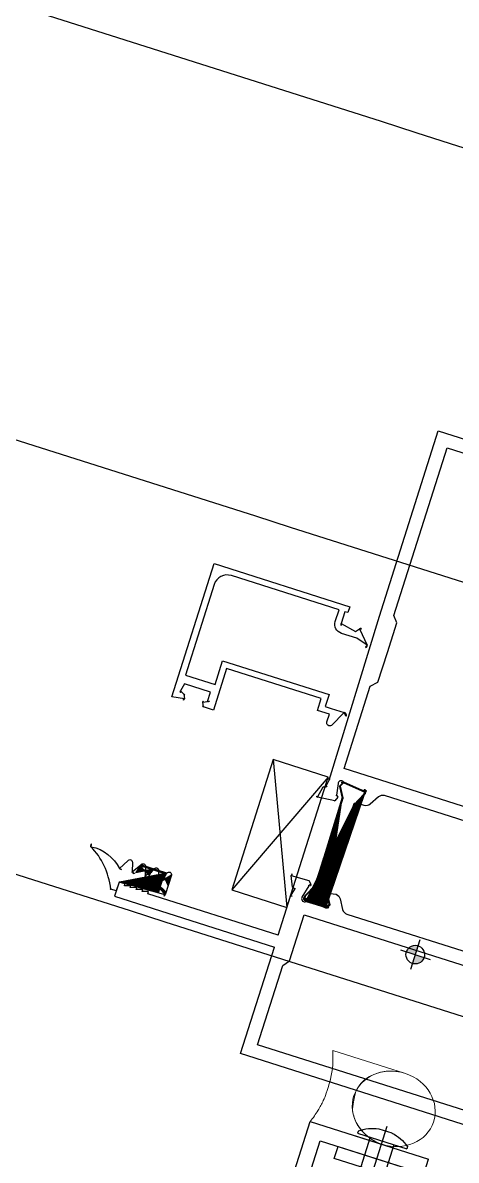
# Model space of a CAD drawing. Header units: inches. Extents: x 0 to 1813292486, y 0 to 3473589894.
# Drawn here: x 600435547.9 to 600435617.7, y 3473226001.3 to 3473226184.4 of the extents above; entities that cross this region are included whole.
import ezdxf

# ---------------------------------------------------------------- set-up
doc = ezdxf.new("R2010")
doc.units = ezdxf.units.IN
doc.header["$LTSCALE"] = 1000
doc.header["$MEASUREMENT"] = 0
doc.linetypes.add('AX-MALL-WALL-P02-QT$0$CENTER', pattern=[2, 1.25, -0.25, 0.25, -0.25])
for name, color, linetype in [('A-Anno-Note', 241, 'Continuous'), ('AX-MALL-P02-200$0$A-Anno-Note', 241, 'Continuous'), ('AX-MALL-WALL-P02$0$A-Anno-Note', 241, 'Continuous'), ('AX-MALL-WALL-P02-QT$0$1', 1, 'Continuous'), ('AX-MALL-WALL-P02-QT$0$8', 8, 'Continuous'), ('AX-MALL-WALL-P02-QT$0$A-Anno-Note', 241, 'Continuous'), ('AX-MALL-WALL-P02-QT$0$A-Curt', 151, 'Continuous'), ('AX-MALL-WALL-P02-QT$0$A-Detl-Patt', 8, 'Continuous'), ('AX-MALL-WALL-P02-QT$0$A-Detl-Thin', 131, 'Continuous'), ('AX-MALL-WALL-P02-QT$0$AP', 3, 'Continuous'), ('AX-MALL-WALL-P02-QT$0$GASKET', 2, 'Continuous'), ('AX-MALL-WALL-P02-QT$0$STSF', 2, 'Continuous'), ('AX-MALL-WORD-P02$0$A-Spac-Iden', 231, 'Continuous')]:
    doc.layers.add(name, color=color, linetype=linetype)
doc.layers.add('AX-MALL-WALL-P02-QT$0$AM_SUPPR', color=6, linetype='Continuous', lineweight=30)

# ---------------------------------------------------------------- blocks, each defined once
blk = doc.blocks.new('AX-MALL-WORD-P02')
at = {"layer": 'AX-MALL-WORD-P02$0$A-Spac-Iden'}
blk.add_lwpolyline([(600249925.7203463, 3473137524.064565, 0.005338660415196332), (600250226.043616, 3473137280.765625, 0.001669357979828472), (600253059.350995, 3473135050.4765), (600255385.7399628, 3473141295.324082), (600251824.8050041, 3473142621.876842)], format="xyb", close=True, dxfattribs=at)
blk = doc.blocks.new('AX-MALL-WALL-P02-QT$0$tj')
at = {"layer": 'AX-MALL-WALL-P02-QT$0$A-Detl-Patt'}
h = blk.add_hatch(dxfattribs=at)
h.set_pattern_fill('STEEL', color=256, scale=100.0000000000001, angle=50.43183869082386)
h.set_pattern_definition([(75.00000000004839, (-14278.19445574284, 156289.8254051208), (-153.3407249234246, 41.08752340989569), []), (75.00000000004839, (-14317.88195610046, 156358.5661673546), (-153.3407249234246, 41.08752340989569), [])])
edge = h.paths.add_edge_path()
edge.add_line((88101.273016572, 47666.64152574539), (87883.93542659283, 47459.84604215622))
edge.add_line((87883.93542659283, 47459.84604215622), (91571.54751467705, 43584.64122533798))
edge.add_arc((262949.389629302, 558937.705083496), 543101.4133620498, 251.6057364187558, 260.0288666978238)
edge.add_arc((172180.8466627672, -2862.146247219684), 27099.9982179492, 64.7128659603706, 96.9316049602786, ccw=False)
edge.add_arc((262948.9730309481, 558936.3205539446), 543099.9677998082, 261.6155114784545, 271.7251478115656)
edge.add_line((279298.9759148359, 16082.51663446426), (279298.9759315252, 16382.65274763107))
edge.add_arc((262948.9742454757, 558936.3204835369), 542799.9676941936, 261.62020364125146, 271.7261014454634, ccw=False)
edge.add_arc((172180.8456921196, -2862.14609140989), 27400.00151046549, 64.80631838577902, 96.83815911678944)
edge.add_arc((262949.394896181, 558937.7037490648), 542801.4137571028, 251.6136389015772, 260.02417327084333, ccw=False)
edge.add_line((91737.26096642017, 43845.69257831573), (88101.273016572, 47666.64152574539))
blk = doc.blocks.new('AX-MALL-WALL-P02-QT$0$GB12618-90-4×10铆厚5')
at = {"color": 3, "linetype": 'Continuous'}
for p, q in [((-0.3828890285466002, 4.144999999999996), (2.842170943040401e-13, 4.144999999999996)), ((2.842170943040401e-13, 4.144999999999996), (-2.557953848736361e-13, -4.144999999999982)), ((1.13686837721616e-13, 2), (5.000000000000085, 2)), ((-1.699999999999875, 1.090000000000003), (-1.700000000000017, -1.090000000000003)), ((6.5, 0), (7.260859888279697, 1.439128983241929)), ((6.5, 0), (7.260859888279697, -1.439128983241929)), ((-5.684341886080801e-14, -2), (5.000000000000171, -2)), ((-0.3828890285466002, -4.144999999999996), (-2.557953848736361e-13, -4.144999999999982))]:
    blk.add_line(p, q, dxfattribs=at)
at = {"color": 1, "linetype": 'AX-MALL-WALL-P02-QT$0$CENTER', "ltscale": 2.357947691000002}
blk.add_line((-2.470786271884123, 0), (7.1549121964959, 0), dxfattribs=at)
at = {"color": 3, "linetype": 'Continuous'}
for centre, radius, start, end in [((5.007748688829707, 0), 6.8, 142.4423901337784, 170.5515263407792), ((6.200000000000017, 1.999999999999986), 1.2, 332.1348283377681, 179.9999999999992), ((5.007748688829707, 0), 6.8, 189.4484736592125, 217.5576098662215), ((6.200000000000017, -1.999999999999986), 1.2, 180.0000000000008, 27.865171662232)]:
    blk.add_arc(centre, radius, start, end, dxfattribs=at)
blk = doc.blocks.new('AX-MALL-WALL-P02-QT$0$jmhgfjrwtuh45trhg')
at = {"layer": 'AX-MALL-WALL-P02-QT$0$8'}
h = blk.add_hatch(dxfattribs=at)
h.set_pattern_fill('HONEY', color=256, scale=0.25, angle=540, style=0)
h.set_pattern_definition([(180, (174902.8055026438, 260502.9244215135), (-1.190625000000001, 0.6874074999999996), [0.7937499999999996, -1.587499999999999]), (60.00000000000007, (174902.8055026438, 260502.9244215135), (1.190624857751951, 0.6874077463808479), [0.7937499999999998, -1.5875]), (120.0000000000001, (174902.8055026438, 260502.9244215135), (-1.422480490101788e-07, 1.374815246380847), [-1.587499999999998, 0.793749999999999])])
edge = h.paths.add_edge_path()
edge.add_ellipse((-7.381093692034483, 0.0004881098866462708), major_axis=(-4.500512427303327, 0.0599604968055805), ratio=0.8888964256937906, start_angle=0, end_angle=360)
h = blk.add_hatch(dxfattribs=at)
h.set_pattern_fill('ANSI31', color=256, scale=0.25, angle=540, style=0)
h.set_pattern_definition([(135, (174877.8915891033, 260527.0201570056), (0.5612660075668218, 0.561266007566822), [])])
edge = h.paths.add_edge_path()
edge.add_line((-6.732046198099852, -3.999984314665198), (0.7606497555971146, -3.999992402270436))
edge.add_arc((10.89760908910801, 1.372666469379169e-08), 10.89760908902902, 185.1706430858447, 201.5339390828918, ccw=False)
edge.add_arc((10.89760909097776, 1.46875754336584e-08), 10.89760909097777, 179.9999983242518, 185.1706430899903, ccw=False)
edge.add_arc((10.8976090814998, -3.305050677582244e-10), 10.8976090814998, 172.405914544884, 179.999998245292, ccw=False)
edge.add_arc((10.89760910163166, 2.399151188825499e-08), 10.89760909824084, 166.2009138960958, 172.405914685627, ccw=False)
edge.add_arc((10.89760909118997, 3.20384341279123e-09), 10.89760909305875, 158.4660575048171, 166.2009137768617, ccw=False)
edge.add_line((0.7606499921530485, 3.999993024393916), (-6.732046198099852, 3.999993018805981))
edge.add_line((-6.732046198099852, 3.999993018805981), (-7.434310466051102, 4.000001827254891))
edge.add_arc((-7.346563589607311, -0.7724568381427241), 4.77326525842158, 45.113146065855574, 91.05332694051708, ccw=False)
edge.add_arc((-7.285040638659268, -0.471543983603409), 4.519802628022898, 23.880201270293526, 42.973244887725286, ccw=False)
edge.add_arc((-17.96341248835284, -2.937949023056029), 15.42173703289524, 12.393051035798976, 16.175277688883625, ccw=False)
edge.add_arc((-7.124157124383296, 0.06055414242018581), 4.234584301495465, -16.603288786277403, 4.215310169606482, ccw=False)
edge.add_arc((-6.202524996367059, -0.2415477178019161), 3.265159700863698, 311.88282864647357, 343.85568820323726, ccw=False)
edge.add_arc((-7.167425456053625, 0.5221782191043327), 4.482791074939454, 293.45411963007103, 314.5488009221328, ccw=False)
edge.add_arc((-7.359334706204196, 0.963068322986814), 4.963637149729599, 269.13356864662484, 293.4607319460402, ccw=False)
edge.add_line((-7.434392362833023, -4.000001301988959), (-6.732046198099852, -4.000001301988959))
at = {"layer": 'AX-MALL-WALL-P02-QT$0$1', "lineweight": 5}
blk.add_lwpolyline([(-6.732046198099852, -3.999984314665198), (0.7606497555971146, -3.999992402270436, -0.07151991883264351), (0.04434557817876339, -0.9821176063269377, -0.02256502262157294), (0, 3.334134817123413e-07, -0.03314757349092835), (0.09558088518679142, 1.440163372084498, -0.02708104081121189), (0.3145258761942387, 2.599275596439838, -0.03376249720545622), (0.7606499921530485, 3.999993024393916), (-6.732046198099852, 3.999993018805981), (-7.434310466051102, 4.000001827254891, -0.2031804997258816), (-3.978027198463678, 2.60941007360816, -0.08350238853102138), (-3.152160692960024, 1.358188005164266, -0.01650457541436716), (-2.901027917861938, 0.3718159478157759, -0.09108895525925141), (-3.066128842532635, -1.149450266733766, -0.1404200751386546), (-4.02267349883914, -2.672497186809778, -0.09230372069197638), (-5.383209191262722, -3.590240551158786, -0.1065477416812411), (-7.434392362833023, -4.000001301988959), (-6.732046198099852, -4.000001301988959)], format="xyb", dxfattribs=at)
blk.add_ellipse((-7.381093692034483, 0.0004881098866462708), major_axis=(-4.500512427301946, 0.05996049685588117), ratio=0.8888964256939306, dxfattribs=at)
blk = doc.blocks.new('AX-MALL-WALL-P02-QT$0$A$C063F76F4')
at = {"layer": 'AX-MALL-WALL-P02-QT$0$AP'}
blk.add_lwpolyline([(4, 54.99999996088445), (2, 54.99999996088445), (2, 38.50002197735012), (44.49999999813735, 38.50002197735012), (44.49999999813735, 40.50002197735012), (4, 40.50002197735012)], close=True, dxfattribs=at)
for points in [[(50.00000000186265, -14.98942399024963), (50.00000000186265, 43.00002203695476), (30.00000000186265, 43.00002203695476)], [(30.00000000186265, -14.98942399024963), (30.00000000186265, 43.00002203695476)], [(47.50000000186265, -14.98942399024963), (47.50000000186265, 40.50002203695476), (30.00000000186265, 40.50002203695476)]]:
    blk.add_lwpolyline(points, dxfattribs=at)
at = {"color": 1, "xscale": -1.5, "yscale": 1.5, "zscale": 1.5, "rotation": 180}
blk.add_blockref('AX-MALL-WALL-P02-QT$0$jmhgfjrwtuh45trhg', (48.85902501456439, 49.00001157261431), dxfattribs=at)
at = {"ltscale": 10, "rotation": 270}
blk.add_blockref('AX-MALL-WALL-P02-QT$0$GB12618-90-4×10铆厚5', (37.99999999813735, 43.50002197735012), dxfattribs=at)
blk = doc.blocks.new('AX-MALL-WALL-P02-QT$0$A$C0A607B9E')
at = {"linetype": 'Continuous'}
h = blk.add_hatch(dxfattribs=at)
h.set_pattern_fill('ANSI37', color=1)
h.set_pattern_definition([(45, (-14339043.63523581, -8955566.604721913), (-1.122532015133644, 1.122532015133644), []), (135, (-14339043.63523581, -8955566.604721913), (-1.122532015133644, -1.122532015133644), [])])
edge = h.paths.add_edge_path()
edge.add_arc((-0.9139503181124102, 1.200005680356738), 0.3000000007109677, 90.00000149136477, 158.929007380809)
edge.add_arc((-10.52524774848678, 4.903107314972528), 9.999999999843164, 296.68295386745126, 338.92900744899754, ccw=False)
edge.add_arc((-5.899999882837115, -4.299994455418107), 0.3000000008783908, 116.6829538936344, 276.6693296848372)
edge.add_arc((-6.910409859460344, 4.341132302995603), 8.999999999489495, 276.6693296640343, 314.4305404647798)
edge.add_arc((-0.3999999367800706, -2.299994305821036), 0.3000000002775039, 15.965287726026588, 134.4305406202942, ccw=False)
edge.add_line((-0.1115713827311993, -2.217477826401591), (0.3154286928474903, -3.710016246885061))
edge.add_arc((0.7000000978382417, -3.599994275853302), 0.3999999995578422, 195.9652875317322, 344.0347155208576)
edge.add_line((1.084571508690715, -3.710016226395965), (1.511571504175663, -2.217477781698108))
edge.add_arc((1.800000062481238, -2.299994244905033), 0.2999999999106872, 15.965287485570286, 164.0347154745168, ccw=False)
edge.add_line((2.088428616523743, -2.217477766796947), (2.515428692102432, -3.710016187280416))
edge.add_arc((2.900000097758064, -3.599994215050893), 0.4000000005265283, 195.9652876704863, 344.0347156596117)
edge.add_line((3.284571509808302, -3.710016164928675), (3.711571503430605, -2.217477722093463))
edge.add_arc((4.00000006173618, -2.299994185300388), 0.2999999999106869, 15.965287485570173, 164.0347154745168, ccw=False)
edge.add_line((4.288428615778685, -2.217477707192302), (4.715428693220019, -3.710016125813127))
edge.add_arc((5.100000098210771, -3.599994154781367), 0.3999999995578422, 195.9652875317322, 344.0347155208576)
edge.add_line((5.484571509063244, -3.71001610532403), (5.911571504548192, -2.217477662488818))
edge.add_arc((6.200000063120209, -2.29999412476442), 0.299999999910687, 15.96528767057572, 164.0347156595223, ccw=False)
edge.add_line((6.488428616896272, -2.217477645725012), (6.915428692474961, -3.710016066208482))
edge.add_arc((7.300000097895622, -3.599994094782827), 0.4000000000795124, 195.9652875690395, 360.0000015636518)
edge.add_line((7.700000097975135, -3.599994083866477), (7.700000008568168, -0.2999997902661562))
edge.add_arc((7.400000008754432, -0.2999997986480594), 0.2999999998137356, 1.600825587715661e-06, 90.00000160082558)
edge.add_line((7.400000000372529, 2.011656761169434e-07), (0, 0))
edge.add_line((0, 0), (-4.097819328308105e-08, 1.500005705282092))
edge.add_line((-4.097819328308105e-08, 1.500005705282092), (-0.9139503259211779, 1.500005681067705))
at = {"color": 1, "linetype": 'Continuous'}
blk.add_lwpolyline([(-0.9139503259211779, 1.500005681067705, 0.3101686492580818), (-1.193891020491719, 1.30786301009357, -0.1864497568041369), (-6.03471584059298, -4.031942946836352, 0.8389983335969544), (-5.865158159285784, -4.597964344546199, 0.1662717036753362), (-0.610013160854578, -2.085764415562153, -0.5684557283123705), (-0.1115713827311993, -2.217477826401591), (0.3154286928474903, -3.710016246885061, 0.754029116043224), (1.084571508690715, -3.710016226395965), (1.511571504175663, -2.217477781698108, -0.7540291160419995), (2.088428616523743, -2.217477766796947), (2.515428692102432, -3.710016187280416, 0.754029116043224), (3.284571509808302, -3.710016164928675), (3.711571503430605, -2.217477722093463, -0.7540291160419994), (4.288428615778685, -2.217477707192302), (4.715428693220019, -3.710016125813127, 0.754029116043224), (5.484571509063244, -3.71001610532403), (5.911571504548192, -2.217477662488818, -0.7540291160419995), (6.488428616896272, -2.217477645725012), (6.915428692474961, -3.710016066208482, 0.8695526997197187), (7.700000097975135, -3.599994083866477), (7.700000008568168, -0.2999997902661562, 0.414213562373095), (7.400000000372529, 2.011656761169434e-07), (0, 0), (-4.097819328308105e-08, 1.500005705282092)], format="xyb", close=True, dxfattribs=at)
blk = doc.blocks.new('AX-MALL-WALL-P02-QT$0$尺寸分格点')
at = {"ltscale": 10}
h = blk.add_hatch(color=1, dxfattribs=at)
h.dxf.hatch_style = 1
edge = h.paths.add_edge_path()
edge.add_line((0, -1.5), (-5.470445860503725e-37, 1.862645149230957e-09))
edge.add_line((0, 1.862645149230957e-09), (-1.5, 0))
edge.add_arc((0, 0), 1.5, 180, 270)
edge = h.paths.add_edge_path()
edge.add_line((0, 1.5), (5.470445846917725e-37, 1.862645149230957e-09))
edge.add_line((0, 1.862645149230957e-09), (1.5, 0))
edge.add_arc((0, 0), 1.5, 0, 90)
for p, q in [((0, -2.5), (0, 2.5)), ((-2.5, 0), (2.5, 0))]:
    blk.add_line(p, q)
blk.add_circle((0, 0), 1.5)
blk = doc.blocks.new('AX-MALL-WALL-P02-QT$0$定位点')
blk.add_blockref('AX-MALL-WALL-P02-QT$0$尺寸分格点', (0, 0))
blk = doc.blocks.new('AX-MALL-WALL-P02-QT$0$A$C40565891')
h = blk.add_hatch()
h.set_pattern_fill('NET', color=6, scale=0.5, angle=315)
h.set_pattern_definition([(225.0000000000001, (-8954763.885715963, -14331520.94940183), (-1.122532015133644, 1.122532015133643), []), (135.0000000000001, (-8954763.885715963, -14331520.94940183), (1.122532015133643, 1.122532015133644), [])])
edge = h.paths.add_edge_path()
edge.add_line((-2.873205080628395, -1), (-17.1267949193716, -1))
edge.add_arc((-17.12679491817267, -2.000000000321539), 1.000000000321539, 90.00000006869386, 120.0000000686844)
edge.add_line((-17.6267949193716, -1.133974596858025), (-19.29999999888241, -2.099999999627471))
edge.add_line((-19.29999999888241, -2.099999999627471), (-19.59999999962747, -2.099999999627471))
edge.add_arc((-19.60000000055891, -1.700000000186378), 0.3999999994410928, 180.0000001333858, 270.00000013341844, ccw=False)
edge.add_line((-20, -1.700000001117587), (-20, 1.699999999254942))
edge.add_arc((-19.59999999962758, 1.699999999255055), 0.4000000003724153, 89.99999999998369, 180.0000000000163, ccw=False)
edge.add_line((-19.59999999962747, 2.099999999627471), (-19.29999999888241, 2.099999999627471))
edge.add_line((-19.29999999888241, 2.099999999627471), (-17.6267949193716, 1.133974596858025))
edge.add_arc((-17.12679491817268, 2.000000000321516), 1.000000000321515, 239.9999999313152, 269.9999999313065)
edge.add_line((-17.1267949193716, 1), (-2.873205080628395, 1))
edge.add_arc((-2.873205081827319, 2.000000000321497), 1.000000000321497, 270.0000000686933, 300.0000000686851)
edge.add_line((-2.373205080628395, 1.133974596858025), (-0.6999999992549419, 2.099999999627471))
edge.add_line((-0.6999999992549419, 2.099999999627471), (-0.400000000372529, 2.099999999627471))
edge.add_arc((-0.4000000003724153, 1.699999999255056), 0.4000000003724153, -1.63140612130519e-11, 90.00000000001631, ccw=False)
edge.add_line((0, 1.699999999254942), (0, -1.700000001117587))
edge.add_arc((-0.3999999994410927, -1.700000000186378), 0.3999999994410927, 269.99999986658156, 359.99999986661413, ccw=False)
edge.add_line((-0.400000000372529, -2.099999999627471), (-0.6999999992549419, -2.099999999627471))
edge.add_line((-0.6999999992549419, -2.099999999627471), (-2.373205080628395, -1.133974596858025))
edge.add_arc((-2.873205081827309, -2.00000000032146), 1.00000000032146, 59.99999993131432, 89.9999999313073)
at = {"layer": 'AX-MALL-WALL-P02-QT$0$STSF', "lineweight": 40}
blk.add_lwpolyline([(-2.873205080628395, -1), (-17.1267949193716, -1, 0.1316524975873539), (-17.6267949193716, -1.133974596858025), (-19.29999999888241, -2.099999999627471), (-19.59999999962747, -2.099999999627471, -0.4142135623732616), (-20, -1.700000001117587), (-20, 1.699999999254942, -0.4142135623732612), (-19.59999999962747, 2.099999999627471), (-19.29999999888241, 2.099999999627471), (-17.6267949193716, 1.133974596858025, 0.1316524975873571), (-17.1267949193716, 1), (-2.873205080628395, 1, 0.1316524975873597), (-2.373205080628395, 1.133974596858025), (-0.6999999992549419, 2.099999999627471), (-0.400000000372529, 2.099999999627471, -0.4142135623732616), (0, 1.699999999254942), (0, -1.700000001117587, -0.4142135623732616), (-0.400000000372529, -2.099999999627471), (-0.6999999992549419, -2.099999999627471), (-2.373205080628395, -1.133974596858025, 0.1316524975873647)], format="xyb", close=True, dxfattribs=at)
blk = doc.blocks.new('AX-MALL-WALL-P02-QT$0$A$C5DA96DE0')
at = {"layer": 'AX-MALL-WALL-P02-QT$0$AM_SUPPR', "color": 3}
for points in [[(-22.00068093277514, 105.1999999992549), (-22.00001176260412, 46.60000000149012, -0.414213562373095), (-21.70001176185906, 46.29999999888241), (-21.7000117637217, 45.30000000074506, -0.4142135651008757), (-21.90001176483929, 45.09999999962747), (-22.11765938811004, 45.09999999962747, 0.3152987896086648), (-22.30559791438282, 44.96840402856469), (-22.88795028813183, 43.36840402893722, 0.5486187836891172), (-22.68258061446249, 43.10076105967164), (-19.96206398494542, 43.32127769291401, 0.1763269799607178), (-19.83807377703488, 43.37909527309239), (-19.45859040878713, 43.75857864320278, 0.5773502703764628), (-19.54824795387685, 44.09318516403437), (-19.70076583139598, 44.13405220396817, -0.3107450373417215), (-19.86631920561194, 44.32805990986526), (-20.20001176558435, 46.220524456352), (-20.20001176558435, 46.30000000074506, -0.664494698151357), (-19.35008465312421, 46.6571428515017, 0.1962615707062706), (-19.21011380665004, 46.59999999962747), (-15.80001176707447, 46.59999999962747, -0.414213562373095), (-15.50001176446676, 46.30000000074506), (-15.50001176446676, 45.99448045343161), (-16.4794679954648, 44.32503772899508, 0.5796797259406589), (-16.35058767162263, 44.09999999776483), (-15.09727879799902, 44.09999999776483, 0.266079426403572), (-14.23476512730122, 44.59396623261273), (-13.34764037840068, 46.10603376291692, -0.2660794268336467), (-12.48512670956552, 46.59999999776483), (-12.48512670956552, 46.59999999776483), (12.48510318435729, 46.59999999962747, -0.2660794268336467), (13.3476168513298, 46.10603376291692), (14.23474160209298, 44.59396623261273, 0.266079426403572), (15.09725527279079, 44.09999999962747), (16.35056414455175, 44.09999999962747, 0.5796797259406589), (16.47944446653128, 44.32503772713244), (15.49998823925853, 45.99448045343161), (15.49998823553324, 46.29999999888241, -0.414213562373095), (15.7999882362783, 46.59999999962747), (19.21009027957916, 46.59999999962747, 0.1962615707062706), (19.35006112605333, 46.6571428515017, -0.664494698151357), (20.19998823665082, 46.29999999888241), (20.19998823665082, 46.220524456352), (19.86629567667842, 44.32805990800261, -0.3107450373417215), (19.70074230805039, 44.13405220396817), (19.54822442866862, 44.09318516217172, 0.5773502703764628), (19.45856687985361, 43.75857864320278), (19.83805025182664, 43.37909527309239, 0.1763269799607178), (19.96204045787454, 43.32127769291401), (22.68255708739161, 43.10076105967164, 0.5486187836891172), (22.88792676106095, 43.36840402893722), (22.30557438544929, 44.96840402670205, 0.3152987896086648), (22.11763586290181, 45.10000000149012), (21.89998823590577, 45.09999999962747, -0.4142135651008757), (21.69998823665082, 45.29999999888241), (21.69998823478818, 46.29999999888241, -0.414213562373095), (21.99998823739588, 46.59999999962747), (22.00029997527599, 73.89985392801464)], [(-12.48512671142817, 26.59999999962747), (-12.48512671142817, 26.59999999962747, -0.266079426695036), (-13.34764038026333, 27.09396623820066), (-14.23476512916386, 28.60603376477957, 0.2660794267352428), (-15.09727879799902, 29.10000000149012), (-16.35058767162263, 29.09999999962747, 0.5796797243171364), (-16.4794679954648, 28.87496227398515), (-15.50001176446676, 27.20551954396069), (-15.50001176819205, 26.90000000223517, -0.414213562429924), (-15.80001176521182, 26.59999999776483), (-19.21011380665004, 26.59999999962747, 0.196261570738114), (-19.35008465498686, 26.54285714589059, -0.6644947009864839), (-20.20001176558435, 26.90000000223517), (-20.20001176558435, 26.97947554662824), (-19.86631920747459, 28.87194008752704, -0.3107450376907102), (-19.70076583139598, 29.06594779156148), (-19.5482479557395, 29.10681483522058, 0.5773502691095918), (-19.45859040878713, 29.44142135605216), (-19.83807377517223, 29.82090472429991, 0.1763269806166101), (-19.96206398680806, 29.87872230820358), (-22.68258061632514, 30.0992389395833, 0.5486187865199976), (-22.88795028440654, 29.83159597031772), (-22.30559791252017, 28.23159597069025, 0.3152987889515711), (-22.1176593862474, 28.09999999962747), (-21.90001176297665, 28.09999999776483, -0.4142135620321224), (-21.70001176558435, 27.89999999850988), (-21.70001176558435, 26.90000000037253, -0.414213562429924), (-22.00001176446676, 26.59999999962747), (-22.00026272423565, -1.862645149230957e-09), (22.00026272051036, 0), (22.00006804615259, 18.00577012822032)], [(22.00005050562322, 19.99999999813735), (21.99998823739588, 26.59999999962747, -0.414213562429924), (21.69998823665082, 26.90000000037253), (21.69998823478818, 27.89999999850988, -0.4142135620321224), (21.89998823776841, 28.09999999962747), (22.11763586103916, 28.09999999776483, 0.3152987889515711), (22.30557438544929, 28.23159596882761), (22.88792676106095, 29.83159597218037, 0.5486187865199976), (22.68255708925426, 30.0992389395833), (19.96204045601189, 29.87872230820358, 0.1763269806166101), (19.83805024810135, 29.82090472429991), (19.45856687985361, 29.44142135605216, 0.5773502691095918), (19.54822443053126, 29.10681483708322), (19.70074230805039, 29.06594779156148, -0.3107450376907102), (19.86629567667842, 28.87194008752704), (20.19998823851347, 26.97947554290295), (20.19998824037611, 26.89999999850988, -0.6644947009864839), (19.35006112605333, 26.54285714402795, 0.196261570738114), (19.21009027957916, 26.59999999776483), (15.79998823441565, 26.59999999776483, -0.414213562429924), (15.49998823925853, 26.89999999850988), (15.49998823925853, 27.20551954582334), (16.47944446466863, 28.87496227398515, 0.5796797243171364), (16.3505641464144, 29.09999999962747), (15.09725527092814, 29.09999999776483, 0.2660794267352428), (14.23474160209298, 28.60603376477957), (13.3476168513298, 27.09396623820066, -0.266079426695036), (12.48510318249464, 26.59999999962747), (-12.48512671142817, 26.59999999962747)]]:
    blk.add_lwpolyline(points, format="xyb", dxfattribs=at)
for points in [[(22.00029996782541, 73.89983759261668), (22.00005446560681, 73.89983759261668), (21.99998823553324, 105.1999999992549), (-22.00068093277514, 105.1999999992549)], [(-19.80001176521182, 103), (-19.80001176521182, 103), (-19.80001176334918, 74.70021012239158), (-19.00001176446676, 73.70021012239158), (-19.00001176446676, 68.70021012239158), (-19.00001176446676, 63.70021012239158), (-20.00001176446676, 62.70021012611687), (-20.00001176446676, 48.79999999888241), (19.99998823553324, 48.79999999701977), (19.99998823739588, 62.70021012425423), (18.99998823739588, 63.70021012425423), (18.99998823739588, 68.70021012239158), (18.99998823553324, 73.70021012425423), (19.79998823814094, 74.70021012052894), (19.79998823814094, 103), (-19.80001176521182, 103)], [(-19.00003717839718, 24.40000000223517), (-19.00003717839718, 16.60000000149012), (-19.8001159671694, 15.59989579208195), (-19.80026083253324, 2.199999997392297), (-19.80001176521182, 2.199999999254942), (19.80023730732501, 2.199999997392297), (19.80009244196117, 15.5998957939446), (19.0000136513263, 16.60000000149012), (19.0000136513263, 24.40000000223517), (-19.00003717839718, 24.40000000223517)], [(21.99999776296318, 20.00577012635767), (43.9999977555126, 20.00634960085154), (43.99998722039163, 20.40634960122406), (44.99999512173235, 20.10637594014406), (44.99998722039163, 20.40637594088912), (45.99999512173235, 20.10640227980912), (45.99998722039163, 20.40640228055418), (46.99999512173235, 20.10642861947417), (46.99998722039163, 20.40642862021923), (47.99999511986971, 20.10645495913923), (47.99998721852899, 20.40645495988429), (48.99998721852899, 20.40648129954934), (49.00005043298006, 18.00648130103946), (22.00006804615259, 18.00577012822032)]]:
    blk.add_lwpolyline(points, dxfattribs=at)
at = {"color": 6, "ltscale": 10, "xscale": -0.9999999999999999, "rotation": 90}
blk.add_blockref('AX-MALL-WALL-P02-QT$0$A$C40565891', (-17.70395603775978, 26.59999999776483), dxfattribs=at)
at = {"color": 6, "ltscale": 10, "rotation": 270}
blk.add_blockref('AX-MALL-WALL-P02-QT$0$A$C40565891', (17.7039325106889, 26.59999999962747), dxfattribs=at)
blk = doc.blocks.new('AX-MALL-WALL-P02-QT$0$A$C3D8E1D5A')
at = {"color": 3, "ltscale": 10}
blk.add_lwpolyline([(-25.00024726614356, -18.80000000074506), (-25.00024726614356, -17.5), (-23.00024726614356, -17.5), (-23.00024726614356, -15.49870925210416), (-6.999231616035104, -15.49870925210416), (-6.999231616035104, -22.4997000452131), (-5.299231618642807, -22.49987648613751, 0.4142135623695433), (-4.999231617897749, -22.19987648539245), (-4.999231617897749, -21.80005405470729, 0.4140000559725384), (-5.299012914299965, -21.50005413405597), (-5.699499286711216, -21.49969883821905, -0.483847094079415), (-5.991148311644793, -21.13052784092724), (-5.699231617152691, -19.89966636151075), (-1.299031617119908, -19.89966636151075), (-1.005294770002365, -21.1397417280823, -0.4741802569087657), (-1.298974558711052, -21.49969902634621), (-1.699460931122303, -21.50005413405597, 0.4140000559734259), (-1.999242229387164, -21.80005405470729), (-1.999242229387164, -22.19987648539245, 0.4142135624494586), (-1.699242228642106, -22.49987648613751), (0.0007206704467535019, -22.49987648613751), (0, 0), (-22.90028521977365, 0), (-22.90028521977365, -1), (-22.40028521977365, -1), (-22.40028521977365, -3, -0.414213562373095), (-22.90028521977365, -3.5), (-25.00028521940112, -3.5), (-25.46520863845944, -2.913615984842181, 0.4988684829111732), (-25.94440526142716, -2.92562854103744), (-27.44440526142716, -5.025628542527556, 0.8192868568614478), (-27.04232501238585, -5.455046217888594), (-25.50028521940112, -4.5), (-22.90028521977365, -4.5, 0.414213562373095), (-21.40028521977365, -3), (-21.40028521977365, -1), (-3.19995454326272, -1, -0.4142094303452601), (-0.9999545440077782, -3.199968963861465), (-0.9996059481054544, -18.5), (-5.999231616035104, -18.5), (-5.999231616035104, -14.5), (-24.00024726614356, -14.5), (-24.00024726614356, -16.5), (-25.00024726614356, -16.5), (-27.20351210050285, -16.5, 0.6582415972160955), (-27.56668968312442, -17.34365977905691), (-25.86342484690249, -19.14365977980196, 0.6827143578984822), (-25.00028521940112, -18.79383949562907)], format="xyb", dxfattribs=at)
blk = doc.blocks.new('AX-MALL-WALL-P02-QT$0$A$C3EB17898')
at = {"color": 6}
for p, q in [((22.00011673569679, 23.00000000001455), (31.33093450777233, 1)), ((31.33093450404704, 22.99999999998545), (22.00011673942208, 0.9999999999854481))]:
    blk.add_line(p, q, dxfattribs=at)
blk.add_lwpolyline([(22.00011673569679, 23.00000000001455), (31.33093450404704, 22.99999999998545), (31.33093450777233, 1), (22.00011673942208, 0.9999999999854481)], close=True, dxfattribs=at)
at = {"color": 6, "ltscale": 10}
for name, p in [('AX-MALL-WALL-P02-QT$0$A$C5DA96DE0', (0, -23.70584608986974)), ('AX-MALL-WALL-P02-QT$0$A$C3D8E1D5A', (49.90040195731854, 50.19399150274694))]:
    blk.add_blockref(name, p, dxfattribs=at)
at = {"color": 6, "ltscale": 10, "rotation": 180}
blk.add_blockref('AX-MALL-WALL-P02-QT$0$A$C0A607B9E', (48.99995207971369, -3.305792821571231), dxfattribs=at)
at = {"layer": 'AX-MALL-WALL-P02-QT$0$GASKET', "extrusion": (0, 0, -1), "zscale": -1, "rotation": 270}
blk.add_blockref('AX-MALL-WALL-P02-QT$0$定位点', (1.455191522836685e-11, 0), dxfattribs=at)
blk = doc.blocks.new('AX-MALL-WALL-P02-QT$0$A$C29A03729')
at = {"color": 6, "ltscale": 10, "rotation": 15.0579728388687}
for name, p in [('AX-MALL-WALL-P02-QT$0$A$C063F76F4', (156.6843519806862, 42.24924168153666)), ('AX-MALL-WALL-P02-QT$0$A$C3EB17898', (178.0940132029355, 124.3358067923691))]:
    blk.add_blockref(name, p, dxfattribs=at)
blk = doc.blocks.new('AX-MALL-WALL-P02-QT$0$mqst2')
at = {"color": 6, "ltscale": 10, "xscale": -1, "rotation": 357.4382264620652}
blk.add_blockref('AX-MALL-WALL-P02-QT$0$A$C29A03729', (222193.4518902302, -21371.80513715744), dxfattribs=at)
blk = doc.blocks.new('AX-MALL-WALL-P02-QT')
at = {"layer": 'AX-MALL-WALL-P02-QT$0$A-Curt'}
for centre, radius, start, end in [((600585645.6644242, 3473560475.214401), 539799.8736102493, 231.8688377150472, 231.9484150895459), ((600585645.6645594, 3473560475.214455), 539866.5404026143, 231.8688272215119, 231.9484150818232), ((600585645.6643456, 3473560475.214438), 539933.2069240937, 231.8688167550193, 231.9484150985526), ((600585645.6647097, 3473560475.214303), 539999.8737086273, 231.8688062351166, 231.9484150593071)]:
    blk.add_arc(centre, radius, start, end, dxfattribs=at)
at = {"layer": 'AX-MALL-WALL-P02-QT$0$A-Anno-Note', "rotation": 339.5681613092181}
blk.add_blockref('AX-MALL-WALL-P02-QT$0$mqst2', (600052179.2710491, 3473232742.396311), dxfattribs=at)
at = {"layer": 'AX-MALL-WALL-P02-QT$0$A-Detl-Thin', "rotation": 339.5681613091762}
blk.add_blockref('AX-MALL-WALL-P02-QT$0$tj', (600144118.6961328, 3473128496.287411), dxfattribs=at)
blk = doc.blocks.new('AX-MALL-WALL-P02')
at = {"layer": 'AX-MALL-WALL-P02$0$A-Anno-Note'}
blk.add_blockref('AX-MALL-WORD-P02', (0, 0), dxfattribs=at)
blk.add_blockref('AX-MALL-WALL-P02-QT', (0, 0), dxfattribs=at)
blk = doc.blocks.new('AX-MALL-P02-200')
at = {"layer": 'AX-MALL-P02-200$0$A-Anno-Note'}
blk.add_blockref('AX-MALL-WALL-P02', (0, 0), dxfattribs=at)

msp = doc.modelspace()

# ---------------------------------------------------------------- block references
at = {"layer": 'A-Anno-Note', "rotation": 20.43183869077545}
msp.add_blockref('AX-MALL-P02-200', (1250392458.527329, 9048125.682563305), dxfattribs=at)

doc.saveas('drawing.dxf')
